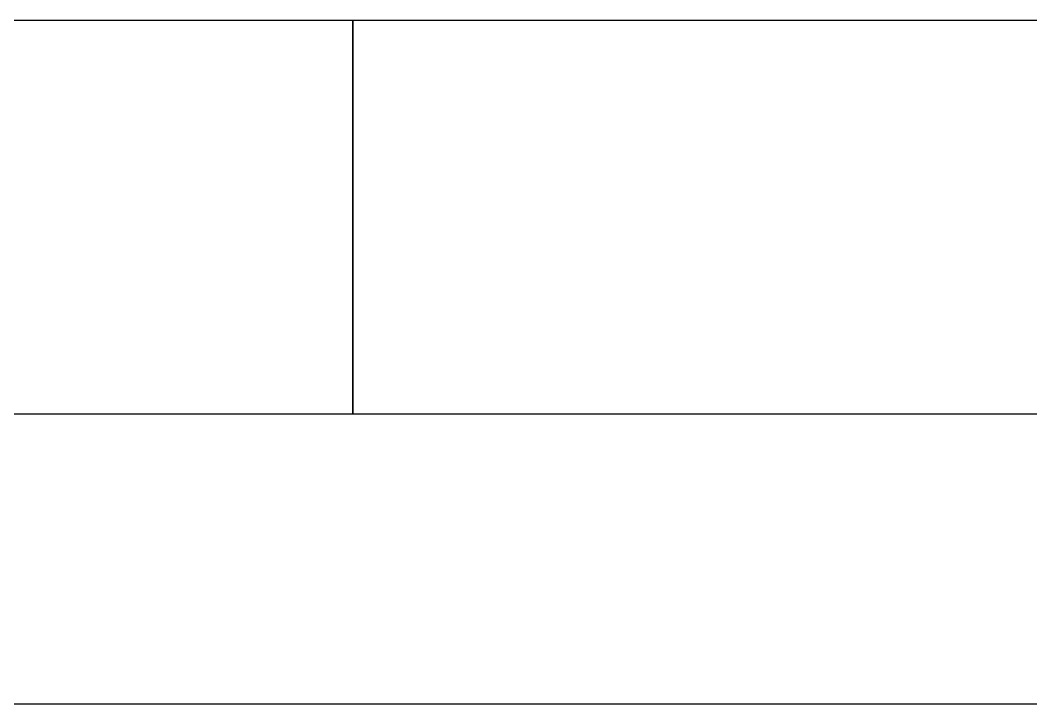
# Model space of a CAD drawing. Header units: millimetres. Extents: x 744 to 27144, y 914 to 19934.
# Drawn here: x 7678 to 8375, y 12968 to 13440 of the extents above; entities that cross this region are included whole.
import ezdxf

# ---------------------------------------------------------------- set-up
doc = ezdxf.new("R2010")
doc.units = ezdxf.units.MM
doc.header["$LTSCALE"] = 10
doc.layers.add('외부벽체선', color=2, linetype='Continuous')
doc.layers.add('창호', color=4, linetype='Continuous')

# ---------------------------------------------------------------- blocks, each defined once
blk = doc.blocks.new('BUDDDD')
at = {"layer": '외부벽체선'}
for p, q in [((6666.38, 13440.09), (7907.38, 13440.09)), ((7907.38, 13440.09), (7907.38, 13168.09)), ((7907.38, 13168.09), (6666.38, 13168.09))]:
    blk.add_line(p, q, dxfattribs=at)
at = {"layer": '창호'}
blk.add_lwpolyline([(7907.38, 13440.09), (9765.38, 13440.09), (9765.38, 13168.09), (7907.38, 13168.09)], close=True, dxfattribs=at)

msp = doc.modelspace()

# ---------------------------------------------------------------- linework, layer by layer
at = {"layer": 'Defpoints'}
msp.add_lwpolyline([(6666.38, 12968.09), (9765.38, 12968.09)], dxfattribs=at)

# ---------------------------------------------------------------- block references
at = {"layer": '창호'}
msp.add_blockref('BUDDDD', (0, 0), dxfattribs=at)

doc.saveas('drawing.dxf')
